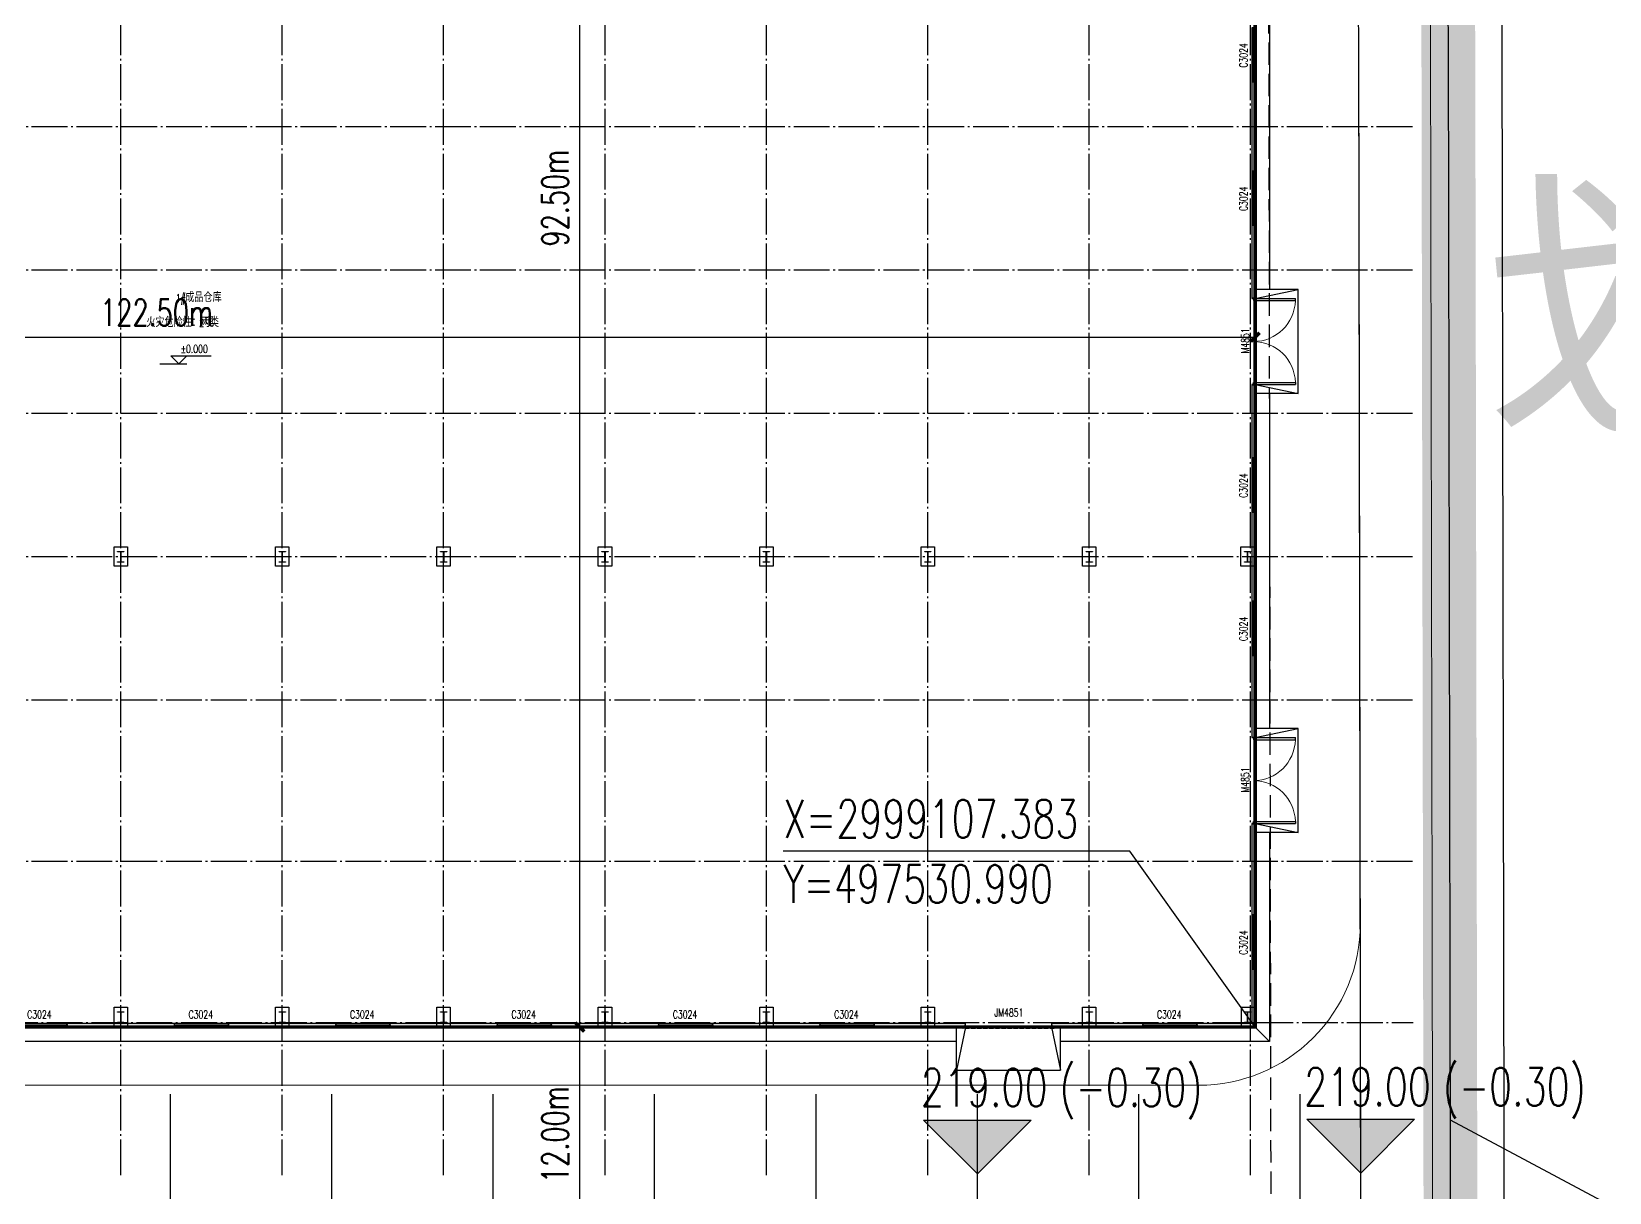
# Model space of a CAD drawing. Header units: metres. Extents: x 497148 to 498044, y 2998751 to 2999627.
# Drawn here: x 497462.8 to 497550.7, y 2999098.2 to 2999162.9 of the extents above; entities that cross this region are included whole.
import ezdxf

# ---------------------------------------------------------------- set-up
doc = ezdxf.new("R2010")
doc.units = ezdxf.units.M
for name, pattern in [('ACAD_ISO10W100', [18.5, 12, -3, 0.5, -3]), ('CENTER', [2, 1.25, -0.25, 0.25, -0.25]), ('DASH', [0.35, 0.25, -0.1]), ('DASH_6_1', [9, 6, -1, 0, -2]), ('DASHDOT', [1, 0.5, -0.25, 0, -0.25]), ('DOTE', [2.42, 2, -0.2, 0.02, -0.2]), ('海诚-轴网线', [4800, 4000, -400, 0, -400])]:
    doc.linetypes.add(name, pattern=pattern)
for name, color, linetype in [('DIM_COOR', 3, 'Continuous'), ('DIM_ELEV', 3, 'Continuous'), ('DM-坐标', 7, 'Continuous'), ('DOTE', 1, 'CENTER'), ('KZ-用地边界', 40, 'DASH_6_1'), ('PUB_DIM', 3, 'Continuous'), ('PUB_TEXT', 7, 'Continuous'), ('PUB_WALL', 9, 'Continuous'), ('RD-中线', 1, 'DASHDOT'), ('RD-侧石线', 5, 'Continuous'), ('RD-红线', 7, 'Continuous'), ('S-COLU', 2, 'Continuous'), ('STAIR', 2, 'Continuous'), ('WALL', 9, 'Continuous'), ('WINDOW', 4, 'Continuous'), ('WINDOW_TEXT', 7, 'Continuous'), ('图例层', 7, 'Continuous'), ('建筑', 7, 'Continuous'), ('规划路名', 7, 'Continuous')]:
    doc.layers.add(name, color=color, linetype=linetype)
doc.layers.add('道路', color=4, linetype='Continuous', lineweight=15)
doc.styles.add('_TCH_DIM', font='SIMPLEX', dxfattribs={"bigfont": 'GBCBIG'})
doc.styles.add('_TCH_DIM_T3', font='SIMPLEX', dxfattribs={"width": 0.705882, "bigfont": 'GBCBIG'})
doc.styles.add('_TCH_WINDOW', font='SIMPLEX', dxfattribs={"height": 3.5, "bigfont": 'GBCBIG'})
doc.styles.add('DIMHT', font='simhei.ttf', dxfattribs={"width": 0.8})
doc.dimstyles.new('_TCH_ARCH_M_M&&1', dxfattribs={"dimtxt": 1.4875, "dimasz": 0.5, "dimexe": 1.25, "dimexo": 1.5, "dimgap": 0.63125, "dimtad": 1, "dimzin": 0, "dimdsep": 46, "dimtxsty": '_TCH_DIM_T3', "dimblk": 'ARCHTICK', "dimcen": 0.09, "dimclrt": 7, "dimazin": 2, "dimtfac": 1, "dimtix": 1, "dimtmove": 2, "dimatfit": 3, "dimfxl": 0, "dimtolj": 1, "dimtzin": 0, "dimarcsym": 0})

# ---------------------------------------------------------------- blocks, each defined once
blk = doc.blocks.new('新块')
at = {"layer": 'RD-中线', "color": 6, "linetype": 'ACAD_ISO10W100', "flags": 128}
blk.add_lwpolyline([(497552.39, 2998812.231), (497551.765, 2999162.651, 0.025717), (497546.244, 2999266.332)], format="xyb", dxfattribs=at)
at = {"layer": '规划路名', "style": 'DIMHT'}
blk.add_text('划', height=11.52, rotation=0.11119, dxfattribs=at).set_placement((497543.835, 2999141.786, 222.63))
blk = doc.blocks.new('A$Ca9a93b5c')
at = {"layer": 'DOTE', "linetype": '海诚-轴网线'}
for p, q in [((84, 148.872), (84, 0)), ((93, 148.872), (93, 0)), ((102, 148.872), (102, 0)), ((111, 148.872), (111, 0)), ((120, 148.872), (120, 0)), ((129, 148.872), (129, 0)), ((138, 148.872), (138, 0)), ((147, 148.872), (147, 0))]:
    blk.add_line(p, q, dxfattribs=at)
blk = doc.blocks.new('柱网 26.4')
at = {"layer": 'S-COLU'}
for points in [[(1748157, -69570), (1748907, -69570), (1748907, -70645), (1748157, -70645)], [(1748357, -69820), (1748707, -69820), (1748707, -69834), (1748537, -69834), (1748537, -70406), (1748707, -70406), (1748707, -70420), (1748357, -70420), (1748357, -70406), (1748527, -70406), (1748527, -69834), (1748357, -69834)], [(1757157, -69570), (1757907, -69570), (1757907, -70645), (1757157, -70645)], [(1757357, -69820), (1757707, -69820), (1757707, -69834), (1757537, -69834), (1757537, -70406), (1757707, -70406), (1757707, -70420), (1757357, -70420), (1757357, -70406), (1757527, -70406), (1757527, -69834), (1757357, -69834)], [(1766157, -69570), (1766907, -69570), (1766907, -70645), (1766157, -70645)], [(1766357, -69820), (1766707, -69820), (1766707, -69834), (1766537, -69834), (1766537, -70406), (1766707, -70406), (1766707, -70420), (1766357, -70420), (1766357, -70406), (1766527, -70406), (1766527, -69834), (1766357, -69834)], [(1775157, -69570), (1775907, -69570), (1775907, -70645), (1775157, -70645)], [(1775357, -69820), (1775707, -69820), (1775707, -69834), (1775537, -69834), (1775537, -70406), (1775707, -70406), (1775707, -70420), (1775357, -70420), (1775357, -70406), (1775527, -70406), (1775527, -69834), (1775357, -69834)], [(1784157, -69570), (1784907, -69570), (1784907, -70645), (1784157, -70645)], [(1784357, -69820), (1784707, -69820), (1784707, -69834), (1784537, -69834), (1784537, -70406), (1784707, -70406), (1784707, -70420), (1784357, -70420), (1784357, -70406), (1784527, -70406), (1784527, -69834), (1784357, -69834)], [(1793157, -69570), (1793907, -69570), (1793907, -70645), (1793157, -70645)], [(1793357, -69820), (1793707, -69820), (1793707, -69834), (1793537, -69834), (1793537, -70406), (1793707, -70406), (1793707, -70420), (1793357, -70420), (1793357, -70406), (1793527, -70406), (1793527, -69834), (1793357, -69834)], [(1802157, -69570), (1802907, -69570), (1802907, -70645), (1802157, -70645)], [(1802357, -69820), (1802707, -69820), (1802707, -69834), (1802537, -69834), (1802537, -70406), (1802707, -70406), (1802707, -70420), (1802357, -70420), (1802357, -70406), (1802527, -70406), (1802527, -69834), (1802357, -69834)], [(1810982, -69570), (1811782, -69570), (1811782, -70645), (1810982, -70645)], [(1811182, -69820), (1811532, -69820), (1811532, -69834), (1811362, -69834), (1811362, -70406), (1811532, -70406), (1811532, -70420), (1811182, -70420), (1811182, -70406), (1811352, -70406), (1811352, -69834), (1811182, -69834)], [(1748157, -95258), (1748907, -95258), (1748907, -96358), (1748157, -96358)], [(1748357, -95508), (1748707, -95508), (1748707, -95522), (1748537, -95522), (1748537, -96094), (1748707, -96094), (1748707, -96108), (1748357, -96108), (1748357, -96094), (1748527, -96094), (1748527, -95522), (1748357, -95522)], [(1757157, -95258), (1757907, -95258), (1757907, -96358), (1757157, -96358)], [(1757357, -95508), (1757707, -95508), (1757707, -95522), (1757537, -95522), (1757537, -96094), (1757707, -96094), (1757707, -96108), (1757357, -96108), (1757357, -96094), (1757527, -96094), (1757527, -95522), (1757357, -95522)], [(1766157, -95258), (1766907, -95258), (1766907, -96358), (1766157, -96358)], [(1766357, -95508), (1766707, -95508), (1766707, -95522), (1766537, -95522), (1766537, -96094), (1766707, -96094), (1766707, -96108), (1766357, -96108), (1766357, -96094), (1766527, -96094), (1766527, -95522), (1766357, -95522)], [(1775157, -95258), (1775907, -95258), (1775907, -96358), (1775157, -96358)], [(1775357, -95508), (1775707, -95508), (1775707, -95522), (1775537, -95522), (1775537, -96094), (1775707, -96094), (1775707, -96108), (1775357, -96108), (1775357, -96094), (1775527, -96094), (1775527, -95522), (1775357, -95522)], [(1784157, -95258), (1784907, -95258), (1784907, -96358), (1784157, -96358)], [(1784357, -95508), (1784707, -95508), (1784707, -95522), (1784537, -95522), (1784537, -96094), (1784707, -96094), (1784707, -96108), (1784357, -96108), (1784357, -96094), (1784527, -96094), (1784527, -95522), (1784357, -95522)], [(1793157, -95258), (1793907, -95258), (1793907, -96358), (1793157, -96358)], [(1793357, -95508), (1793707, -95508), (1793707, -95522), (1793537, -95522), (1793537, -96094), (1793707, -96094), (1793707, -96108), (1793357, -96108), (1793357, -96094), (1793527, -96094), (1793527, -95522), (1793357, -95522)], [(1802157, -95258), (1802907, -95258), (1802907, -96358), (1802157, -96358)], [(1802357, -95508), (1802707, -95508), (1802707, -95522), (1802537, -95522), (1802537, -96094), (1802707, -96094), (1802707, -96108), (1802357, -96108), (1802357, -96094), (1802527, -96094), (1802527, -95522), (1802357, -95522)], [(1811032, -95258), (1811782, -95258), (1811782, -96358), (1811032, -96358)], [(1811182, -95508), (1811532, -95508), (1811532, -95522), (1811362, -95522), (1811362, -96094), (1811532, -96094), (1811532, -96108), (1811182, -96108), (1811182, -96094), (1811352, -96094), (1811352, -95522), (1811182, -95522)]]:
    blk.add_lwpolyline(points, close=True, dxfattribs=at)
blk = doc.blocks.new('$DorLib2D$00000002')
for p, q in [((-0.5, 0), (-0.5, 0.4875)), ((-0.475, 0.4875), (-0.5, 0.4875)), ((-0.475, 0), (-0.475, 0.4875)), ((0.475, 0), (0.475, 0.4875)), ((0.475, 0.4875), (0.5, 0.4875)), ((0.5, 0), (0.5, 0.4875)), ((-0.5, 0), (-0.475, 0)), ((0.5, 0), (0.475, 0))]:
    blk.add_line(p, q)
at = {"lineweight": 13}
for centre, start, end in [((-0.4875, 0), 0, 88.53072), ((0.4875, 0), 91.46928, 180)]:
    blk.add_arc(centre, 0.4875, start, end, dxfattribs=at)
blk = doc.blocks.new('$DorLib2D$00000126')
at = {"color": 0, "linetype": 'Continuous'}
for p, q in [((-0.532, 0.5), (-0.532, 0.9)), ((0.532, 0.9), (0.532, 0.5))]:
    blk.add_line(p, q, dxfattribs=at)
at = {"color": 0, "linetype": 'DASH'}
for p, q in [((-0.532, 0.9), (0.532, 0.9)), ((-0.532, 0.5), (0.532, 0.5))]:
    blk.add_line(p, q, dxfattribs=at)
blk = doc.blocks.new('$TCHSYS$WIN2D')
for p, q in [((-0.5, 0.5), (0.5, 0.5)), ((-0.5, 0.5), (-0.5, -0.5)), ((0.5, 0.5), (0.5, -0.5)), ((0.5, 0.167), (-0.5, 0.167)), ((0.5, -0.167), (-0.5, -0.167)), ((-0.5, -0.5), (0.5, -0.5))]:
    blk.add_line(p, q)
blk = doc.blocks.new('A$Cc2f5e964')
at = {"layer": 'PUB_WALL'}
for points in [[(142.189, 61.024), (142.189, 56.024), (142.249, 56.084), (142.249, 60.964)], [(142.379, 61.024), (142.189, 61.024), (142.249, 60.964), (142.319, 60.964)], [(142.379, 56.024), (142.379, 61.024), (142.319, 60.964), (142.319, 56.084)], [(142.189, 56.024), (142.379, 56.024), (142.319, 56.084), (142.249, 56.084)], [(142.189, 53.024), (142.189, 48.924), (142.249, 48.984), (142.249, 52.964)], [(142.379, 53.024), (142.189, 53.024), (142.249, 52.964), (142.319, 52.964)], [(142.379, 48.924), (142.379, 53.024), (142.319, 52.964), (142.319, 48.984)], [(142.189, 48.924), (142.379, 48.924), (142.319, 48.984), (142.249, 48.984)], [(142.189, 44.124), (142.189, 40.024), (142.249, 40.084), (142.249, 44.064)], [(142.379, 44.124), (142.189, 44.124), (142.249, 44.064), (142.319, 44.064)], [(142.379, 40.024), (142.379, 44.124), (142.319, 44.064), (142.319, 40.084)], [(142.189, 40.024), (142.379, 40.024), (142.319, 40.084), (142.249, 40.084)], [(142.189, 37.024), (142.189, 32.024), (142.249, 32.084), (142.249, 36.964)], [(142.379, 37.024), (142.189, 37.024), (142.249, 36.964), (142.319, 36.964)], [(142.379, 32.024), (142.379, 37.024), (142.319, 36.964), (142.319, 32.084)], [(142.189, 32.024), (142.379, 32.024), (142.319, 32.084), (142.249, 32.084)], [(142.189, 29.024), (142.189, 24.424), (142.249, 24.484), (142.249, 28.964)], [(142.379, 29.024), (142.189, 29.024), (142.249, 28.964), (142.319, 28.964)], [(142.379, 24.424), (142.379, 29.024), (142.319, 28.964), (142.319, 24.484)], [(142.189, 24.424), (142.379, 24.424), (142.319, 24.484), (142.249, 24.484)], [(142.189, 19.624), (142.189, 14.524), (142.249, 14.584), (142.249, 19.564)], [(142.379, 19.624), (142.189, 19.624), (142.249, 19.564), (142.319, 19.564)], [(142.379, 14.524), (142.379, 19.624), (142.319, 19.564), (142.319, 14.584)], [(142.189, 14.524), (142.379, 14.524), (142.319, 14.584), (142.249, 14.584)], [(142.379, 11.524), (142.189, 11.524), (142.249, 11.464), (142.319, 11.464)], [(142.189, 11.524), (142.189, 8.464), (142.249, 8.404), (142.249, 11.464)], [(142.379, 8.274), (142.379, 11.524), (142.319, 11.464), (142.319, 8.334)], [(82.129, 8.464), (76.129, 8.464), (76.189, 8.404), (82.069, 8.404)], [(76.129, 8.464), (76.129, 8.274), (76.189, 8.334), (76.189, 8.404)], [(76.129, 8.274), (82.129, 8.274), (82.069, 8.334), (76.189, 8.334)], [(82.129, 8.274), (82.129, 8.464), (82.069, 8.404), (82.069, 8.334)], [(91.129, 8.464), (85.129, 8.464), (85.189, 8.404), (91.069, 8.404)], [(85.129, 8.464), (85.129, 8.274), (85.189, 8.334), (85.189, 8.404)], [(85.129, 8.274), (91.129, 8.274), (91.069, 8.334), (85.189, 8.334)], [(91.129, 8.274), (91.129, 8.464), (91.069, 8.404), (91.069, 8.334)], [(100.129, 8.464), (94.129, 8.464), (94.189, 8.404), (100.069, 8.404)], [(94.129, 8.464), (94.129, 8.274), (94.189, 8.334), (94.189, 8.404)], [(94.129, 8.274), (100.129, 8.274), (100.069, 8.334), (94.189, 8.334)], [(100.129, 8.274), (100.129, 8.464), (100.069, 8.404), (100.069, 8.334)], [(109.129, 8.464), (103.129, 8.464), (103.189, 8.404), (109.069, 8.404)], [(103.129, 8.464), (103.129, 8.274), (103.189, 8.334), (103.189, 8.404)], [(103.129, 8.274), (109.129, 8.274), (109.069, 8.334), (103.189, 8.334)], [(109.129, 8.274), (109.129, 8.464), (109.069, 8.404), (109.069, 8.334)], [(118.129, 8.464), (112.129, 8.464), (112.189, 8.404), (118.069, 8.404)], [(112.129, 8.464), (112.129, 8.274), (112.189, 8.334), (112.189, 8.404)], [(112.129, 8.274), (118.129, 8.274), (118.069, 8.334), (112.189, 8.334)], [(118.129, 8.274), (118.129, 8.464), (118.069, 8.404), (118.069, 8.334)], [(126.229, 8.464), (121.129, 8.464), (121.189, 8.404), (126.169, 8.404)], [(121.129, 8.464), (121.129, 8.274), (121.189, 8.334), (121.189, 8.404)], [(121.129, 8.274), (126.229, 8.274), (126.169, 8.334), (121.189, 8.334)], [(126.229, 8.274), (126.229, 8.464), (126.169, 8.404), (126.169, 8.334)], [(136.129, 8.464), (131.029, 8.464), (131.089, 8.404), (136.069, 8.404)], [(131.029, 8.464), (131.029, 8.274), (131.089, 8.334), (131.089, 8.404)], [(131.029, 8.274), (136.129, 8.274), (136.069, 8.334), (131.089, 8.334)], [(136.129, 8.274), (136.129, 8.464), (136.069, 8.404), (136.069, 8.334)], [(142.189, 8.464), (139.129, 8.464), (139.189, 8.404), (142.249, 8.404)], [(139.129, 8.464), (139.129, 8.274), (139.189, 8.334), (139.189, 8.404)], [(139.129, 8.274), (142.379, 8.274), (142.319, 8.334), (139.189, 8.334)]]:
    blk.add_hatch(color=256, dxfattribs=at).paths.add_polyline_path(points)
at = {"color": 9}
blk.add_line((142.379, 8.274), (143.179, 7.474), dxfattribs=at)
for points in [[(125.729, 7.474), (19.079, 7.474), (19.079, 101.574), (143.179, 101.574), (143.179, 98.924)], [(143.179, 67.624), (143.179, 49.424)], [(143.179, 43.624), (143.179, 24.924)], [(143.179, 19.124), (143.179, 7.474), (131.529, 7.474)]]:
    blk.add_lwpolyline(points, dxfattribs=at)
blk.add_lwpolyline([(19.879, 100.774), (142.379, 100.774), (142.379, 8.274), (19.879, 8.274)], close=True)
blk.add_lwpolyline([(142.379, 8.274), (19.879, 8.274), (19.879, 100.774), (142.379, 100.774)], close=True, dxfattribs=at)
at = {"layer": 'DIM_ELEV'}
for p, q in [((81.313, 45.283), (82.813, 45.283)), ((82.363, 45.283), (81.913, 45.733)), ((81.913, 45.733), (84.163, 45.733)), ((82.363, 45.283), (82.813, 45.733))]:
    blk.add_line(p, q, dxfattribs=at)
at = {"layer": 'DOTE', "linetype": 'DOTE'}
for p, q in [((79.129, 0), (79.129, 107.33)), ((88.129, 0), (88.129, 107.33)), ((97.129, 0), (97.129, 107.33)), ((106.129, 0), (106.129, 107.33)), ((115.129, 0), (115.129, 107.33)), ((124.129, 0), (124.129, 107.33)), ((133.129, 0), (133.129, 107.33)), ((142.129, 0), (142.129, 107.33)), ((1.655, 58.524), (151.201, 58.524)), ((1.655, 50.524), (151.201, 50.524)), ((1.655, 42.524), (151.201, 42.524)), ((1.655, 34.524), (151.201, 34.524)), ((1.655, 26.524), (151.201, 26.524)), ((1.655, 17.524), (151.201, 17.524)), ((0, 8.524), (151.201, 8.524))]:
    blk.add_line(p, q, dxfattribs=at)
at = {"layer": 'STAIR'}
for p, q in [((144.779, 49.424), (142.379, 49.424)), ((142.379, 43.624), (142.379, 49.424)), ((142.379, 48.924), (144.779, 49.424)), ((144.779, 43.624), (144.779, 49.424)), ((142.379, 44.124), (144.779, 43.624)), ((144.779, 43.624), (142.379, 43.624)), ((144.779, 24.924), (142.379, 24.924)), ((142.379, 19.124), (142.379, 24.924)), ((142.379, 24.424), (144.779, 24.924)), ((144.779, 19.124), (144.779, 24.924)), ((142.379, 19.624), (144.779, 19.124)), ((144.779, 19.124), (142.379, 19.124)), ((125.729, 5.874), (125.729, 8.274)), ((125.729, 8.274), (131.529, 8.274)), ((126.229, 8.274), (125.729, 5.874)), ((131.029, 8.274), (131.529, 5.874)), ((131.529, 5.874), (131.529, 8.274)), ((125.729, 5.874), (131.529, 5.874))]:
    blk.add_line(p, q, dxfattribs=at)
at = {"layer": 'WALL'}
for p, q in [((142.189, 61.024), (142.189, 56.024)), ((142.379, 61.024), (142.189, 61.024)), ((142.379, 56.024), (142.379, 61.024)), ((142.189, 56.024), (142.379, 56.024)), ((142.189, 53.024), (142.189, 48.924)), ((142.379, 53.024), (142.189, 53.024)), ((142.379, 48.924), (142.379, 53.024)), ((142.189, 48.924), (142.379, 48.924)), ((142.189, 44.124), (142.189, 40.024)), ((142.379, 44.124), (142.189, 44.124)), ((142.379, 40.024), (142.379, 44.124)), ((142.189, 40.024), (142.379, 40.024)), ((142.189, 37.024), (142.189, 32.024)), ((142.379, 37.024), (142.189, 37.024)), ((142.379, 32.024), (142.379, 37.024)), ((142.189, 32.024), (142.379, 32.024)), ((142.189, 29.024), (142.189, 24.424)), ((142.379, 29.024), (142.189, 29.024)), ((142.379, 24.424), (142.379, 29.024)), ((142.189, 24.424), (142.379, 24.424)), ((142.189, 19.624), (142.189, 14.524)), ((142.379, 19.624), (142.189, 19.624)), ((142.379, 14.524), (142.379, 19.624)), ((142.189, 14.524), (142.379, 14.524)), ((142.379, 11.524), (142.189, 11.524)), ((142.189, 11.524), (142.189, 8.464)), ((142.379, 8.274), (142.379, 11.524)), ((82.129, 8.464), (76.129, 8.464)), ((76.129, 8.464), (76.129, 8.274)), ((76.129, 8.274), (82.129, 8.274)), ((82.129, 8.274), (82.129, 8.464)), ((91.129, 8.464), (85.129, 8.464)), ((85.129, 8.464), (85.129, 8.274)), ((85.129, 8.274), (91.129, 8.274)), ((91.129, 8.274), (91.129, 8.464)), ((100.129, 8.464), (94.129, 8.464)), ((94.129, 8.464), (94.129, 8.274)), ((94.129, 8.274), (100.129, 8.274)), ((100.129, 8.274), (100.129, 8.464)), ((109.129, 8.464), (103.129, 8.464)), ((103.129, 8.464), (103.129, 8.274)), ((103.129, 8.274), (109.129, 8.274)), ((109.129, 8.274), (109.129, 8.464)), ((118.129, 8.464), (112.129, 8.464)), ((112.129, 8.464), (112.129, 8.274)), ((112.129, 8.274), (118.129, 8.274)), ((118.129, 8.274), (118.129, 8.464)), ((126.229, 8.464), (121.129, 8.464)), ((121.129, 8.464), (121.129, 8.274)), ((121.129, 8.274), (126.229, 8.274)), ((126.229, 8.274), (126.229, 8.464)), ((136.129, 8.464), (131.029, 8.464)), ((131.029, 8.464), (131.029, 8.274)), ((131.029, 8.274), (136.129, 8.274)), ((136.129, 8.274), (136.129, 8.464)), ((142.189, 8.464), (139.129, 8.464)), ((139.129, 8.464), (139.129, 8.274)), ((139.129, 8.274), (142.379, 8.274))]:
    blk.add_line(p, q, dxfattribs=at)
at = {"xscale": 0.001, "yscale": 0.001, "zscale": 0.001}
blk.add_blockref('柱网 26.4', (-1669.403, 104.632), dxfattribs=at)
at = {"layer": 'WINDOW'}
ref = blk.add_blockref('$TCHSYS$WIN2D', (142.284, 62.524), dxfattribs=dict(at, xscale=3, yscale=0.19, zscale=3, rotation=270))
ref.add_attrib('A', 'C3024', (141.953, 61.804), dxfattribs={"layer": 'WINDOW_TEXT', "height": 0.4462, "rotation": 90, "style": '_TCH_WINDOW', "width": 0.705882})
ref = blk.add_blockref('$TCHSYS$WIN2D', (142.284, 54.524), dxfattribs=dict(at, xscale=3, yscale=0.19, zscale=3, rotation=270))
ref.add_attrib('A', 'C3024', (141.953, 53.804), dxfattribs={"layer": 'WINDOW_TEXT', "height": 0.4462, "rotation": 90, "style": '_TCH_WINDOW', "width": 0.705882})
ref = blk.add_blockref('$DorLib2D$00000002', (142.284, 46.524), dxfattribs=dict(at, xscale=4.8, yscale=4.8, zscale=4.8, rotation=270))
ref.add_attrib('A', 'M4851', (142.053, 45.856), dxfattribs={"layer": 'WINDOW_TEXT', "height": 0.4462, "rotation": 90, "style": '_TCH_WINDOW', "width": 0.705882})
ref = blk.add_blockref('$TCHSYS$WIN2D', (142.284, 38.524), dxfattribs=dict(at, xscale=3, yscale=0.19, zscale=3, rotation=270))
ref.add_attrib('A', 'C3024', (141.953, 37.804), dxfattribs={"layer": 'WINDOW_TEXT', "height": 0.4462, "rotation": 90, "style": '_TCH_WINDOW', "width": 0.705882})
ref = blk.add_blockref('$TCHSYS$WIN2D', (142.284, 30.524), dxfattribs=dict(at, xscale=3, yscale=0.19, zscale=3, rotation=270))
ref.add_attrib('A', 'C3024', (141.953, 29.804), dxfattribs={"layer": 'WINDOW_TEXT', "height": 0.4462, "rotation": 90, "style": '_TCH_WINDOW', "width": 0.705882})
ref = blk.add_blockref('$DorLib2D$00000002', (142.284, 22.024), dxfattribs=dict(at, xscale=4.8, yscale=4.8, zscale=4.8, rotation=270))
ref.add_attrib('A', 'M4851', (142.053, 21.356), dxfattribs={"layer": 'WINDOW_TEXT', "height": 0.4462, "rotation": 90, "style": '_TCH_WINDOW', "width": 0.705882})
ref = blk.add_blockref('$TCHSYS$WIN2D', (142.284, 13.024), dxfattribs=dict(at, xscale=3, yscale=0.19, zscale=3, rotation=270))
ref.add_attrib('A', 'C3024', (141.953, 12.304), dxfattribs={"layer": 'WINDOW_TEXT', "height": 0.4462, "rotation": 90, "style": '_TCH_WINDOW', "width": 0.705882})
ref = blk.add_blockref('$TCHSYS$WIN2D', (74.629, 8.369), dxfattribs=dict(at, xscale=3, yscale=0.19, zscale=3, rotation=180))
ref.add_attrib('A', 'C3024', (73.909, 8.751), dxfattribs={"layer": 'WINDOW_TEXT', "height": 0.4462, "style": '_TCH_WINDOW', "width": 0.705882})
ref = blk.add_blockref('$TCHSYS$WIN2D', (83.629, 8.369), dxfattribs=dict(at, xscale=3, yscale=0.19, zscale=3, rotation=180))
ref.add_attrib('A', 'C3024', (82.909, 8.751), dxfattribs={"layer": 'WINDOW_TEXT', "height": 0.4462, "style": '_TCH_WINDOW', "width": 0.705882})
ref = blk.add_blockref('$TCHSYS$WIN2D', (92.629, 8.369), dxfattribs=dict(at, xscale=3, yscale=0.19, zscale=3, rotation=180))
ref.add_attrib('A', 'C3024', (91.909, 8.751), dxfattribs={"layer": 'WINDOW_TEXT', "height": 0.4462, "style": '_TCH_WINDOW', "width": 0.705882})
ref = blk.add_blockref('$TCHSYS$WIN2D', (101.629, 8.369), dxfattribs=dict(at, xscale=3, yscale=0.19, zscale=3, rotation=180))
ref.add_attrib('A', 'C3024', (100.909, 8.751), dxfattribs={"layer": 'WINDOW_TEXT', "height": 0.4462, "style": '_TCH_WINDOW', "width": 0.705882})
ref = blk.add_blockref('$TCHSYS$WIN2D', (110.629, 8.369), dxfattribs=dict(at, xscale=3, yscale=0.19, zscale=3, rotation=180))
ref.add_attrib('A', 'C3024', (109.909, 8.751), dxfattribs={"layer": 'WINDOW_TEXT', "height": 0.4462, "style": '_TCH_WINDOW', "width": 0.705882})
ref = blk.add_blockref('$TCHSYS$WIN2D', (119.629, 8.369), dxfattribs=dict(at, xscale=3, yscale=0.19, zscale=3, rotation=180))
ref.add_attrib('A', 'C3024', (118.909, 8.751), dxfattribs={"layer": 'WINDOW_TEXT', "height": 0.4462, "style": '_TCH_WINDOW', "width": 0.705882})
ref = blk.add_blockref('$DorLib2D$00000126', (128.629, 8.369), dxfattribs=dict(at, xscale=4.8, yscale=0.19, zscale=4.8, rotation=180))
ref.add_attrib('A', 'JM4851', (127.842, 8.854), dxfattribs={"layer": 'WINDOW_TEXT', "height": 0.4462, "style": '_TCH_WINDOW', "width": 0.705882})
ref = blk.add_blockref('$TCHSYS$WIN2D', (137.629, 8.369), dxfattribs=dict(at, xscale=3, yscale=0.19, zscale=3, rotation=180))
ref.add_attrib('A', 'C3024', (136.909, 8.751), dxfattribs={"layer": 'WINDOW_TEXT', "height": 0.4462, "style": '_TCH_WINDOW', "width": 0.705882})
at = {"layer": 'PUB_TEXT', "style": '_TCH_DIM'}
for s, height, p in [('成品仓库', 0.5064, (82.724, 48.727)), ('火灾危险性：丙类', 0.5064, (80.554, 47.337)), ('项', 0.506, (83.803, 47.337))]:
    blk.add_text(s, height=height, dxfattribs=at).set_placement(p)
at = {"layer": 'PUB_TEXT', "style": '_TCH_DIM', "width": 0.705882}
for s, height, p in [('1#', 0.4462, (82.199, 48.727)), ('2', 0.446, (83.503, 47.337)), ('%%P0.000', 0.4462, (82.468, 45.891))]:
    blk.add_text(s, height=height, dxfattribs=at).set_placement(p)
blk = doc.blocks.new('_ArchTick')
at = {"color": 0, "linetype": 'ByBlock', "const_width": 0.4}
blk.add_lwpolyline([(-0.5, -0.5), (0.5, 0.5)], dxfattribs=at)
blk = doc.blocks.new('*D1125')
at = {"layer": 'Defpoints', "color": 0, "transparency": 16777216}
for p in [(497408.49, 2999162.726), (497530.99, 2999162.726), (497530.99, 2999145.878)]:
    blk.add_point(p, dxfattribs=at)
at = {"layer": 'PUB_DIM', "color": 0, "lineweight": -2, "transparency": 16777216}
for p, q in [((497408.49, 2999161.226), (497408.49, 2999144.628)), ((497530.99, 2999161.226), (497530.99, 2999144.628)), ((497408.49, 2999145.878), (497530.99, 2999145.878))]:
    blk.add_line(p, q, dxfattribs=at)
at = {"layer": 'PUB_DIM', "color": 0, "lineweight": -2, "transparency": 16777216, "xscale": 0.5, "yscale": 0.5, "zscale": 0.5, "rotation": 180}
blk.add_blockref('_ArchTick', (497408.49, 2999145.878), dxfattribs=at)
at = {"layer": 'PUB_DIM', "color": 0, "lineweight": -2, "transparency": 16777216, "xscale": 0.5, "yscale": 0.5, "zscale": 0.5}
blk.add_blockref('_ArchTick', (497530.99, 2999145.878), dxfattribs=at)
at = {"layer": 'PUB_DIM', "color": 7, "transparency": 16777216, "insert": (497469.74, 2999147.253), "char_height": 1.4875, "attachment_point": 5, "style": '_TCH_DIM_T3'}
blk.add_mtext('\\A1;122.50m', dxfattribs=at)
blk = doc.blocks.new('*D1130')
at = {"layer": 'Defpoints', "color": 0, "transparency": 16777216}
for p in [(497482.563, 2999107.383), (497493.332, 2999107.383), (497482.563, 2999095.383)]:
    blk.add_point(p, dxfattribs=at)
at = {"layer": 'PUB_DIM', "color": 0, "lineweight": -2, "transparency": 16777216}
for p, q in [((497484.063, 2999107.383), (497494.582, 2999107.383)), ((497493.332, 2999095.383), (497493.332, 2999107.383)), ((497484.063, 2999095.383), (497494.582, 2999095.383))]:
    blk.add_line(p, q, dxfattribs=at)
at = {"layer": 'PUB_DIM', "color": 0, "lineweight": -2, "transparency": 16777216, "xscale": 0.5, "yscale": 0.5, "zscale": 0.5}
for p, rotation in [((497493.332, 2999107.383), 90), ((497493.332, 2999095.383), 270)]:
    blk.add_blockref('_ArchTick', p, dxfattribs=dict(at, rotation=rotation))
at = {"layer": 'PUB_DIM', "color": 7, "transparency": 16777216, "insert": (497491.957, 2999101.383), "char_height": 1.4875, "attachment_point": 5, "rotation": 90, "style": '_TCH_DIM_T3'}
blk.add_mtext('\\A1;12.00m', dxfattribs=at)
blk = doc.blocks.new('*D1131')
at = {"layer": 'Defpoints', "color": 0, "transparency": 16777216}
for p in [(497482.563, 2999199.883), (497493.332, 2999199.883), (497482.563, 2999107.383)]:
    blk.add_point(p, dxfattribs=at)
at = {"layer": 'PUB_DIM', "color": 0, "lineweight": -2, "transparency": 16777216}
for p, q in [((497484.063, 2999199.883), (497494.582, 2999199.883)), ((497493.332, 2999107.383), (497493.332, 2999199.883)), ((497484.063, 2999107.383), (497494.582, 2999107.383))]:
    blk.add_line(p, q, dxfattribs=at)
at = {"layer": 'PUB_DIM', "color": 0, "lineweight": -2, "transparency": 16777216, "xscale": 0.5, "yscale": 0.5, "zscale": 0.5}
for p, rotation in [((497493.332, 2999199.883), 90), ((497493.332, 2999107.383), 270)]:
    blk.add_blockref('_ArchTick', p, dxfattribs=dict(at, rotation=rotation))
at = {"layer": 'PUB_DIM', "color": 7, "transparency": 16777216, "insert": (497491.957, 2999153.633), "char_height": 1.4875, "attachment_point": 5, "rotation": 90, "style": '_TCH_DIM_T3'}
blk.add_mtext('\\A1;92.50m', dxfattribs=at)

msp = doc.modelspace()

# ---------------------------------------------------------------- hatches: boundary and pattern name
at = {"layer": 'DIM_ELEV'}
for points in [[(497515.505, 2999099.195), (497512.505, 2999102.195), (497518.505, 2999102.195)], [(497536.878, 2999099.233), (497533.878, 2999102.233), (497539.878, 2999102.233)]]:
    msp.add_hatch(color=256, dxfattribs=at).paths.add_polyline_path(points)

# ---------------------------------------------------------------- linework, layer by layer
at = {"layer": 'DIM_COOR', "color": 3}
for p, q in [((497524.006, 2999117.188), (497504.678, 2999117.188)), ((497530.99, 2999107.383), (497524.006, 2999117.188))]:
    msp.add_line(p, q, dxfattribs=at)
at = {"layer": 'DIM_ELEV'}
for p, q in [((497515.505, 2999099.195), (497512.505, 2999102.195)), ((497512.505, 2999102.195), (497518.505, 2999102.195)), ((497515.505, 2999099.195), (497518.505, 2999102.195)), ((497536.878, 2999099.233), (497533.878, 2999102.233)), ((497533.878, 2999102.233), (497539.878, 2999102.233)), ((497536.878, 2999099.233), (497539.878, 2999102.233))]:
    msp.add_line(p, q, dxfattribs=at)
at = {"layer": 'DM-坐标', "linetype": 'Continuous', "elevation": 228.098}
msp.add_lwpolyline([(497541.873, 2999102.205), (497584.556, 2999079.387), (497626.952, 2999079.286)], dxfattribs=at)
at = {"layer": 'KZ-用地边界', "ltscale": 2.5, "const_width": 3}
msp.add_lwpolyline([(497538.952, 2999235.832, 0.392398), (497519.008, 2999254.333), (497364.358, 2999254.333, 0.414381), (497351.358, 2999241.325), (497351.407, 2999157.35), (497351.462, 2999060.121), (497351.18, 2998919.369, 0.4148), (497369.18, 2998901.333), (497493.785, 2998901.333), (497522.196, 2998901.333, 0.414736), (497542.196, 2998921.368), (497541.765, 2999162.633, 0.01832), (497538.952, 2999235.832)], format="xyb", dxfattribs=at)
at = {"layer": 'RD-侧石线', "color": 5, "ltscale": 0.1}
msp.add_lwpolyline([(497545.204, 2998916.868), (497544.765, 2999162.638, 0.019155), (497541.687, 2999239.399)], format="xyb", dxfattribs=at)
at = {"layer": 'RD-红线'}
msp.add_lwpolyline([(497538.952, 2999235.832, 0.392398), (497519.008, 2999254.333), (497364.358, 2999254.333, 0.414381), (497351.358, 2999241.325), (497351.407, 2999157.35), (497351.462, 2999060.121), (497351.18, 2998919.369, 0.4148), (497369.18, 2998901.333), (497493.785, 2998901.333), (497522.196, 2998901.333, 0.414736), (497542.196, 2998921.368), (497541.765, 2999162.633, 0.01832), (497538.952, 2999235.832)], format="xyb", dxfattribs=at)
at = {"layer": '图例层', "color": 1}
msp.add_line((497537.184, 2998927.672), (497536.765, 2999162.624), dxfattribs=at)
at = {"layer": '图例层', "color": 1, "flags": 128}
msp.add_lwpolyline([(497537.184, 2998927.672), (497536.765, 2999162.624, 0.017827), (497534.111, 2999233.503)], format="xyb", dxfattribs=at)
at = {"layer": '图例层', "color": 11, "linetype": 'DASH', "ltscale": 5, "flags": 128}
msp.add_lwpolyline([(497532.183, 2998928.324), (497531.765, 2999162.615, 0.01733), (497529.266, 2999231.177)], format="xyb", dxfattribs=at)
at = {"layer": '建筑', "linetype": 'Continuous', "const_width": 0.2}
msp.add_lwpolyline([(497530.99, 2999107.383), (497408.49, 2999107.383), (497408.49, 2999199.883), (497530.99, 2999199.883)], close=True, dxfattribs=at)
at = {"layer": '道路', "ltscale": 20}
for p, q in [((497536.854, 2999113.149), (497536.765, 2999162.624)), ((497540.854, 2999113.156), (497540.765, 2999162.631)), ((497527.854, 2999104.133), (497411.49, 2999104.133))]:
    msp.add_line(p, q, dxfattribs=at)
msp.add_lwpolyline([(497540.854, 2999113.156), (497540.896, 2999089.156)], dxfattribs=at)
for centre, radius, start, end in [((496541.767, 2999160.85), 999, 0.102129, 4.152064), ((496541.767, 2999160.85), 995, 0.102129, 1.876246), ((497527.854, 2999113.133), 9, 270, 0.10213)]:
    msp.add_arc(centre, radius, start, end, dxfattribs=at)

# ---------------------------------------------------------------- block references
for name, p in [('新块', (0, 0)), ('A$Cc2f5e964', (497388.611, 2999099.109)), ('A$Ca9a93b5c', (497386.487, 2998954.763))]:
    msp.add_blockref(name, p)

# ---------------------------------------------------------------- texts
at = {"layer": 'DIM_COOR', "color": 7, "style": '_TCH_DIM', "width": 0.705882}
for s, p in [('X=2999107.383', (497504.678, 2999117.938)), ('Y=497530.990', (497504.678, 2999114.313))]:
    msp.add_text(s, height=2.125, dxfattribs=at).set_placement(p)
at = {"layer": 'DIM_ELEV', "color": 7, "style": '_TCH_DIM', "width": 0.705882}
for s, p in [('(-0.30)', (497520.09, 2999102.945)), ('(-0.30)', (497541.464, 2999102.983)), ('219.00', (497512.348, 2999102.945)), ('219.00', (497533.721, 2999102.983))]:
    msp.add_text(s, height=2.125, dxfattribs=at).set_placement(p)

# ---------------------------------------------------------------- dimensions: what is measured, and where the dimension line sits
at = {"layer": 'PUB_DIM'}
for p1, p2, distance, picture, middle in [((497482.563, 2999107.383), (497482.563, 2999199.883), -10.77, '*D1131', (497491.957, 2999153.633)), ((497408.49, 2999162.726), (497530.99, 2999162.726), -16.849, '*D1125', (497469.74, 2999147.253)), ((497482.563, 2999095.383), (497482.563, 2999107.383), -10.77, '*D1130', (497491.957, 2999101.383))]:
    dim = msp.add_aligned_dim(p1=p1, p2=p2, distance=distance, dimstyle='_TCH_ARCH_M_M&&1', override={"dimpost": 'm'}, dxfattribs=at)
    dim.commit()
    dim.dimension.update_dxf_attribs({"geometry": picture, "text_midpoint": middle})

doc.saveas('drawing.dxf')
